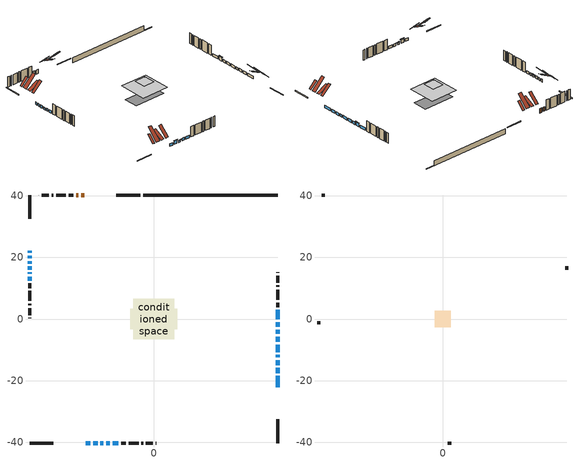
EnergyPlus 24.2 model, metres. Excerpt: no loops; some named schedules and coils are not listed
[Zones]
conditioned space
 floor adiabatic (AdiabaticFloorConstruction): -6.64,-6.64 -6.64,6.64 6.64,6.64 6.64,-6.64 z3.66
 floor foundation (Slab1 construction): -7.64,-3.31 -7.64,3.31 7.64,3.31 7.64,-3.31 z-1.13
 wall outside (RimJoist1 construction): -4.4,40.32 -12.12,40.32 / -40.32,-40.32 -32.61,-40.32 / -40.32,40.32 -40.32,32.61 / 40.32,-40.32 40.32,-32.61 z1.22:1.52
 wall outside (AdiabaticWallConstruction 1): -22.56,40.32 -23.64,40.32 / -24.57,40.32 -25.21,40.32 z1.22:3.25
 wall outside (AdiabaticWallConstruction): -22.17,-40.32 -20.63,-40.32 / 40.32,-22.17 40.32,-18.49 / 40.32,-17.56 40.32,-15.89 / 40.32,-14.96 40.32,-13.38 / -40.32,22.17 -40.32,21.51 / -40.32,20.58 -40.32,19.77 / 40.32,-12.45 40.32,-11.69 / 40.32,-10.76 40.32,-8.39 / 40.32,-7.46 40.32,-5.7 / -15.44,-40.32 -14.25,-40.32 / 40.32,-4.78 40.32,-3.42 / -40.32,18.85 -40.32,18.02 / -13.32,-40.32 -11.48,-40.32 / -40.32,15.15 -40.32,14.73 / -40.32,13.8 -40.32,12.48 / 40.32,-0.14 40.32,2.93 z1.22:2.44; -19.71,-40.32 -18.28,-40.32 / 40.32,-2.49 40.32,-1.07 z1.22:2.8; -17.36,-40.32 -16.36,-40.32 z1.22:1.98; -40.32,17.09 -40.32,16.08 z1.22:2.01
 wall outside (Wall1 construction): -26.14,40.32 -27.64,40.32 / -10.55,-40.32 -9.05,-40.32 / -40.32,11.55 -40.32,10.05 / 40.32,3.86 40.32,5.36 z1.22:6.1
 wall outside (Wall2 construction): -28.57,40.32 -31.77,40.32 / -8.12,-40.32 -4.92,-40.32 / -40.32,9.12 -40.32,5.92 / 40.32,6.29 40.32,9.49 z1.22:6.1
 wall outside (Wall3 construction): -32.7,40.32 -33.21,40.32 / -4,-40.32 -3.48,-40.32 / -40.32,4.99 -40.32,4.48 / 40.32,10.42 40.32,10.93 z1.22:6.1
 wall outside (Wall4 construction): -34.14,40.32 -36.41,40.32 / -2.55,-40.32 -0.28,-40.32 / -40.32,3.55 -40.32,1.27 / 40.32,11.86 40.32,14.14 z1.22:6.1
 wall outside (Wall5 construction): -37.34,40.32 -37.44,40.32 / 0.65,-40.32 0.75,-40.32 / -40.32,0.35 -40.32,0.25 / 40.32,15.07 40.32,15.16 z1.22:6.1
 wall foundation (FoundationWall1 construction): -3.48,40.32,-1.13 -3.48,40.32,1.22 35.94,40.32,1.22 35.94,40.32,-0.86 40.32,40.32,-0.86 40.32,40.32,-1.13
 window (WindowConstruction 13): -22.17,-40.32 -20.64,-40.32 z1.22:2.44
 window (WindowConstruction 5): 40.32,-22.17 40.32,-18.49 z1.22:2.44
 window (WindowConstruction 6): -19.71,-40.32 -18.28,-40.32 z1.22:2.8
 window (WindowConstruction 7): 40.32,-17.56 40.32,-15.89 z1.22:2.44
 window (WindowConstruction 8): 40.32,-14.96 40.32,-13.38 z1.22:2.44
 window (WindowConstruction 9): -40.32,22.17 -40.32,21.51 z1.22:2.44
 window (WindowConstruction 10): -40.32,20.58 -40.32,19.77 z1.22:2.44
 window (WindowConstruction 11): -17.35,-40.32 -16.36,-40.32 z1.22:1.98
 window (WindowConstruction 12): 40.32,-12.45 40.32,-11.69 z1.22:2.44
 window (WindowConstruction 15): 40.32,-10.76 40.32,-8.39 z1.22:2.44
 window (WindowConstruction 16): 40.32,-7.46 40.32,-5.7 z1.22:2.44
 window (WindowConstruction 17): -15.43,-40.32 -14.25,-40.32 z1.22:2.44
 window (WindowConstruction 18): 40.32,-4.78 40.32,-3.42 z1.22:2.44
 window (WindowConstruction 19): -40.32,18.85 -40.32,18.02 z1.22:2.44
 window (WindowConstruction): 40.32,-2.49 40.32,-1.07 z1.22:2.8
 window (WindowConstruction 1): -13.32,-40.32 -11.48,-40.32 z1.22:2.44
 window (WindowConstruction 2): -40.32,17.09 -40.32,16.08 z1.22:2.01
 window (WindowConstruction 14): -40.32,15.15 -40.32,14.73 z1.22:2.44
 window (WindowConstruction 3): -40.32,13.8 -40.32,12.48 z1.22:2.44
 window (WindowConstruction 4): 40.32,-0.14 40.32,2.93 z1.22:2.44
 door (Door): -22.56,40.32 -23.64,40.32 z1.22:3.25
 door (Door 1): -24.57,40.32 -25.21,40.32 z1.22:3.25
 ceiling adiabatic (AdiabaticFloorConstruction): 6.64,-6.64 6.64,6.64 -6.64,6.64 -6.64,-6.64 z3.66
 roof outside (Roof1 construction): -14.17,40.32,6.1 -14.17,37.17,9.25 -13.05,37.17,9.25 -13.05,40.32,6.1; -30.56,-40.32,6.1 -30.56,-37.17,9.25 -31.68,-37.17,9.25 -31.68,-40.32,6.1; -40.32,30.56,6.1 -37.17,30.56,9.25 -37.17,31.68,9.25 -40.32,31.68,6.1; 40.32,-30.56,6.1 37.17,-30.56,9.25 37.17,-31.68,9.25 40.32,-31.68,6.1
 roof outside (Roof2 construction): -16.89,40.32,6.1 -16.89,35.25,11.17 -15.09,35.25,11.17 -15.09,40.32,6.1; -27.84,-40.32,6.1 -27.84,-35.25,11.17 -29.63,-35.25,11.17 -29.63,-40.32,6.1; -40.32,27.84,6.1 -35.25,27.84,11.17 -35.25,29.63,11.17 -40.32,29.63,6.1; 40.32,-27.84,6.1 35.25,-27.84,11.17 35.25,-29.63,11.17 40.32,-29.63,6.1
attic - vented
 floor to conditioned space (Floor1 construction Reversed): -2.67,-2.67 -2.67,2.67 2.67,2.67 2.67,-2.67 z6.1
 floor to conditioned space (Floor2 construction Reversed): -2.48,-2.48 -2.48,2.48 2.48,2.48 2.48,-2.48 z6.1
 wall outside (Wall6 construction): -38.37,40.32 -39.4,40.32 / 1.67,-40.32 2.7,-40.32 / -40.32,-0.68 -40.32,-1.71 / 40.32,16.09 40.32,17.12 z1.22:6.1
 roof outside (Roof3 construction): -19.23,40.32,6.1 -19.23,35.27,8.62 -17.82,35.27,8.62 -17.82,40.32,6.1; -25.5,-40.32,6.1 -25.5,-35.27,8.62 -26.91,-35.27,8.62 -26.91,-40.32,6.1; -40.32,25.5,6.1 -35.27,25.5,8.62 -35.27,26.91,8.62 -40.32,26.91,6.1; 40.32,-25.5,6.1 35.27,-25.5,8.62 35.27,-26.91,8.62 40.32,-26.91,6.1
 roof outside (Roof4 construction): -21.63,40.32,6.1 -21.63,36.16,10.26 -20.16,36.16,10.26 -20.16,40.32,6.1; -23.1,-40.32,6.1 -23.1,-36.16,10.26 -24.57,-36.16,10.26 -24.57,-40.32,6.1; -40.32,23.1,6.1 -36.16,23.1,10.26 -36.16,24.57,10.26 -40.32,24.57,6.1; 40.32,-23.1,6.1 36.16,-23.1,10.26 36.16,-24.57,10.26 40.32,-24.57,6.1
shading: -17.98,-40.32 -20,-40.32 -20,-40.62 -17.98,-40.62 z3.09; -16.07,-40.32 -17.65,-40.32 -17.65,-40.62 -16.07,-40.62 z2.28; 40.32,-0.77 40.32,-2.79 40.62,-2.79 40.62,-0.77 z3.09; -40.32,15.78 -40.32,17.39 -40.62,17.39 -40.62,15.78 z2.31
[Building]
Building 1: Terrain=Suburbs
[Site:Location]
Ottawa Intl AP_ON: Latitude {deg}=45.32; Longitude {deg}=-75.67; Time Zone {hr}=-5; Elevation {m}=115; Keep Site Location Information=Yes
[Site:GroundTemperature:Shallow]
1.18808, -1.19398, -1.38475, -0.254337, 4.28362, 8.80044, 12.7163, 15.1969, 15.4076, 13.3901, 9.57408, 5.19582
[Site:WaterMainsTemperature]
Calculation Method=Schedule; Temperature Schedule=mains temperature schedule
[Material] Roughness=Rough; Thermal Absorptance=0.9
Name | Thickness {m} | Conductivity {W/m-K} | Density {kg/m3} | Specific Heat {J/kg-K} | Solar Absorptance | Visible Absorptance
asphalt or fiberglass shingles | 0.00635 | 0.162714 | 1121.4 | 1465.45 | 0.84 | 0.84
ceiling loosefill ins | 0.338667 | 0.0480833 | 16.02 | 1046.75 | 0.7 | 0.7
ceiling loosefill ins 1 | 0.169333 | 0.0480833 | 16.02 | 1046.75 | 0.7 | 0.7
ceiling stud and cavity | 0.1397 | 0.296031 | 65.682 | 1177.47 | 0.7 | 0.7
ceiling stud and cavity 1 | 0.1397 | 0.0924676 | 65.682 | 1177.47 | 0.7 | 0.7
concrete 4.0 in. | 0.1016 | 1.803125 | 2242.8 | 837.4 | 0.7 | 0.7
concrete 8.0 in. | 0.2032 | 1.803125 | 2242.8 | 837.4 | 0.7 | 0.7
door material | 0.04445 | 0.053851 | 512.64 | 1214.23 | 0.7 | 0.7
exterior vertical ins | 0.148703 | 0.029427 | 32.04 | 1214.23 | 0.7 | 0.7
floor covering | 0.0127 | 0.0433444 | 54.468 | 1339.84 | 0.6 | 0.6
floor rigid ins; wall rigid ins 1 | 0.512978 | 0.029427 | 32.04 | 1214.23 | 0.7 | 0.7
floor stud and cavity | 0.1397 | 1.75129 | 37.0049 | 1207.88 | 0.7 | 0.7
furniture material conditioned space 1 | 0.1524 | 0.115458 | 640.8 | 1214.23 | 0.6 | 0.6
gypsum board | 0.0127 | 0.160291 | 801 | 837.4 | 0.6 | 0.6
gypsum board 1 | 0.0127 | 0.160291 | 801 | 837.4 | 0.7 | 0.7
osb sheathing 0.5 in. | 0.0127 | 0.115458 | 512.64 | 1214.23 | 0.7 | 0.7
osb sheathing 0.75 in. | 0.01905 | 0.115458 | 512.64 | 1214.23 | 0.7 | 0.7
osb sheathing 2.0 in. | 0.0508 | 0.115458 | 512.64 | 1214.23 | 0.7 | 0.7
rim joist rigid ins; roof rigid ins | 0.103632 | 0.029427 | 32.04 | 1214.23 | 0.7 | 0.7
rim joist stud and cavity | 0.0508 | 0.0380818 | 125.044 | 1163.47 | 0.6 | 0.6
roof stud and cavity | 0.2032 | 0.135377 | 78.34581 | 1123.46 | 0.7 | 0.7
roof stud and cavity 1 | 0.2032 | 0.133497 | 78.34581 | 1123.46 | 0.7 | 0.7
wall rigid ins | 0.051816 | 0.029427 | 32.04 | 1214.23 | 0.7 | 0.7
wall stud and cavity | 0.1397 | 0.132011 | 139.0536 | 1170.24 | 0.7 | 0.7
wall stud and cavity 1 | 0.1397 | 0.126739 | 139.0536 | 1170.24 | 0.7 | 0.7
wall stud and cavity 2 | 0.1397 | 0.152575 | 139.0536 | 1170.24 | 0.7 | 0.7
wall stud and cavity 3 | 0.1397 | 0.131139 | 139.0536 | 1170.24 | 0.7 | 0.7
wall stud and cavity 4 | 0.1397 | 0.34952 | 139.0536 | 1170.24 | 0.7 | 0.7
wall stud and cavity 5 | 0.0889 | 6.1454 | 50.32683 | 1063.81 | 0.6 | 0.6
wall stud and cavity 6 | 0.0889 | 0.380278 | 52.3479 | 1209.89 | 0.7 | 0.7
wall stud and cavity 7 | 0.0889 | 0.391764 | 83.0341 | 1211.67 | 0.7 | 0.7
wood siding | 0.0254 | 0.102417 | 544.68 | 1172.36 | 0 | 0
wood siding 1 | 0.00254 | 0.102417 | 544.68 | 1172.36 | 0 | 0
wood siding 2; wood siding 3; wood siding 4 | 0.0254 | 0.102417 | 544.68 | 1172.36 | 0.7 | 0.7
[WindowMaterial:SimpleGlazingSystem]
Name | U-Factor {W/m2-K} | Solar Heat Gain Coefficient
WindowMaterial | 3.04227 | 0.63
WindowMaterial 1 | 3.17741 | 0.55
WindowMaterial 10 | 2.986628 | 0.6
WindowMaterial 11 | 3.09678 | 0.6
WindowMaterial 12 | 3.063281 | 0.62
WindowMaterial 13 | 3.08429 | 0.61
WindowMaterial 14 | 3.01161 | 0.53
WindowMaterial 2 | 3.17571 | 0.55
WindowMaterial 3 | 2.99401 | 0.66
WindowMaterial 4 | 2.938365 | 0.67
WindowMaterial 5 | 2.94291 | 0.67
WindowMaterial 6 | 3.14334 | 0.57
WindowMaterial 7 | 3.18649 | 0.54
WindowMaterial 8 | 3.26655 | 0.49
WindowMaterial 9 | 2.96789 | 0.62
[Construction]
AdiabaticFloorConstruction: floor stud and cavity, floor rigid ins, osb sheathing 0.75 in., floor covering
AdiabaticWallConstruction: wood siding 3, wall rigid ins 1, wall stud and cavity 6, gypsum board
AdiabaticWallConstruction 1: wood siding 4, wall rigid ins 1, wall stud and cavity 6, gypsum board
Door; Door 1: door material
Floor1 construction Reversed: gypsum board, ceiling stud and cavity, ceiling loosefill ins
Floor2 construction Reversed: gypsum board, ceiling stud and cavity 1, ceiling loosefill ins 1
FoundationWall1 construction: concrete 8.0 in., gypsum board 1
furniture construction conditioned space 1: furniture material conditioned space 1
PartitionWallConstruction: gypsum board, wall stud and cavity 7, gypsum board
RimJoist1 construction: wood siding 2, rim joist rigid ins, osb sheathing 2.0 in., rim joist stud and cavity
Roof1 construction: asphalt or fiberglass shingles, roof rigid ins, osb sheathing 0.75 in., roof stud and cavity, gypsum board
Roof2 construction: asphalt or fiberglass shingles, roof rigid ins, osb sheathing 0.75 in., roof stud and cavity 1, gypsum board
Roof3 construction; Roof4 construction: asphalt or fiberglass shingles
Slab1 construction: concrete 4.0 in.
Wall1 construction: wood siding, wall rigid ins, osb sheathing 0.5 in., wall stud and cavity, gypsum board
Wall2 construction: wood siding, wall rigid ins, osb sheathing 0.5 in., wall stud and cavity 1, gypsum board
Wall3 construction: wood siding, wall rigid ins, osb sheathing 0.5 in., wall stud and cavity 2, gypsum board
Wall4 construction: wood siding, wall rigid ins, osb sheathing 0.5 in., wall stud and cavity 3, gypsum board
Wall5 construction: wood siding, wall rigid ins, osb sheathing 0.5 in., wall stud and cavity 4, gypsum board
Wall6 construction: wood siding 1, wall stud and cavity 5
WindowConstruction; WindowConstruction 1; WindowConstruction 5; WindowConstruction 6: WindowMaterial
WindowConstruction 10: WindowMaterial 6
WindowConstruction 11: WindowMaterial 7
WindowConstruction 12: WindowMaterial 8
WindowConstruction 13: WindowMaterial 9
WindowConstruction 14: WindowMaterial 10
WindowConstruction 15; WindowConstruction 17: WindowMaterial 11
WindowConstruction 16: WindowMaterial 12
WindowConstruction 18: WindowMaterial 13
WindowConstruction 19: WindowMaterial 14
WindowConstruction 2: WindowMaterial 1
WindowConstruction 3; WindowConstruction 9: WindowMaterial 2
WindowConstruction 4: WindowMaterial 3
WindowConstruction 7: WindowMaterial 4
WindowConstruction 8: WindowMaterial 5
[Zone] Multiplier=1; Part of Total Floor Area=Yes
Name | Volume {m3}
attic - vented | 38.672
conditioned space | 694.2
[Space]
Name | Zone | Volume {m3}
attic - vented 1 | attic - vented | 38.672
conditioned space 1 | conditioned space | 694.2
[ZoneInfiltration:EffectiveLeakageArea]
infil attic - vented 1: Zone or Space=attic - vented 1; Schedule=Always On Discrete; Effective Air Leakage Area {cm2}=2234.95; Stack Coefficient=0.000628676; Wind Coefficient=1.69408e-05
[ZoneMixing]
whole house fan mix: Zone or Space=attic - vented; Schedule=Always On Continuous; Design Flow Rate Calculation Method=Flow/Zone; Design Flow Rate {m3/s}=0; Source Zone or Space=conditioned space
[SurfaceProperty:ExposedFoundationPerimeter]
Slab1: Exposed Perimeter Calculation Method=TotalExposedPerimeter; Total Exposed Perimeter {m}=43.8
[InternalMass] Zone or ZoneList=conditioned space; Space or SpaceList=conditioned space 1
Name | Construction | Surface Area {m2}
furniture mass conditioned space 1 | furniture construction conditioned space 1 | 111.08
partition wall mass | PartitionWallConstruction | 277.7
[Lights]
interior lighting: Zone or ZoneList or Space or SpaceList=conditioned space 1; Schedule=interior lighting schedule; Design Level Calculation Method=LightingLevel; Lighting Level {W}=343.2; Return Air Fraction=0; Fraction Radiant=0.6; Fraction Visible=0.2; Fraction Replaceable=1
[People]
occupants: Zone or ZoneList or Space or SpaceList=conditioned space 1; Number of People Schedule=occupants schedule; Number of People Calculation Method=People; Number of People=3; Fraction Radiant=0.314171; Sensible Heat Fraction=0.56303; Activity Level Schedule=occupants activity schedule; Carbon Dioxide Generation Rate {m3/s-W}=0; Enable ASHRAE 55 Comfort Warnings=No; Mean Radiant Temperature Calculation Type=EnclosureAveraged
[ElectricEquipment] Zone or ZoneList or Space or SpaceList=conditioned space 1; Design Level Calculation Method=EquipmentLevel
Name | Schedule | Design Level {W} | Fraction Latent | Fraction Radiant | Fraction Lost
clothes dryer | clothes dryer schedule | 140.772 | 0.015 | 0.081 | 0.85
clothes washer | clothes washer schedule | 32.1985 | 0.03 | 0.162 | 0.7
cooking range | cooking range schedule | 215.147 | 0.08 | 0.432 | 0.2
dishwasher | dishwasher schedule | 66.8632 | 0.3 | 0.18 | 0.4
fridge | fridge schedule | 72.9452 | 0 | 0.6 | 0
mech vent house fan | mech vent house fan schedule | 125 | 0 | 0 | 0.5
mech vent house fan cfis | mech vent house fan cfis schedule | 0 | 0 | 0 | 0
misc plug loads | misc plug loads schedule | 494.7 | 0.045 | 0.513 | 0.1
whole house fan | Always On Discrete | 0 | 0 | 0 | 1
[OtherEquipment] Zone or ZoneList or Space or SpaceList=conditioned space 1; Design Level Calculation Method=EquipmentLevel
Name | Fuel Type | Schedule | Design Level {W} | Fraction Latent | Fraction Radiant | Fraction Lost
clothes dryer 1 | Electricity | clothes dryer schedule | 0 | 0.015 | 0.081 | 0.85
cooking range 1 | Electricity | cooking range schedule | 0 | 0.08 | 0.432 | 0.2
general water use latent | None | general water use schedule | 62.594 | 1 | 0 | 0
general water use sensible | None | general water use schedule | -61.6891 | 0 | 0.6 | 0
mech vent house fan latent load | None | Always On Discrete | 0 | 1 | 0 | 0
mech vent house fan sensible load | None | Always On Discrete | 0 | 0 | 0 | 0
water heater energy adjustment1 | Electricity | Always On Discrete | 0.01 | 0 | 0 | 1
[ZoneInfiltration:DesignFlowRate] Zone or ZoneList or Space or SpaceList=conditioned space 1; Schedule=Always On Discrete; Design Flow Rate Calculation Method=Flow/Zone; Design Flow Rate {m3/s}=0
infil flow; natural vent flow; whole house fan flow
[ZoneControl:Thermostat]
conditioned space Thermostat: Zone or ZoneList=conditioned space; Control Type Schedule=conditioned space Thermostat Schedule; Control 1=conditioned space temperature setpoint; Temperature Difference Between Cutout And Setpoint {deltaC}=0
[ThermostatSetpoint:DualSetpoint]
conditioned space temperature setpoint: Heating Setpoint Temperature Schedule=heating setpoint; Cooling Setpoint Temperature Schedule=cooling setpoint
[AirLoopHVAC:UnitarySystem]
unit heater unitary system: Control Type=Load; Controlling Zone or Thermostat Location=conditioned space; Dehumidification Control Type=None; Availability Schedule=Always On Discrete; Supply Fan=unit heater supply fan; Fan Placement=BlowThrough; Supply Air Fan Operating Mode Schedule=unit heater auto fan schedule; Heating Coil=unit heater htg coil; DX Heating Coil Sizing Ratio=1; Use DOAS DX Cooling Coil=No; Minimum Supply Air Temperature {C}=2; Latent Load Control=SensibleOnlyLoadControl; Cooling Supply Air Flow Rate Method=None; Heating Supply Air Flow Rate Method=SupplyAirFlowRate; Heating Supply Air Flow Rate {m3/s}=0.00141584; No Load Supply Air Flow Rate Method=SupplyAirFlowRate; No Load Supply Air Flow Rate {m3/s}=0; No Load Supply Air Flow Rate Control Set To Low Speed=Yes; Maximum Supply Air Temperature {C}=48.8889; Maximum Outdoor Dry-Bulb Temperature for Supplemental Heater Operation {C}=21; Ancillary On-Cycle Electric Power {W}=0; Ancillary Off-Cycle Electric Power {W}=0
[Zone equipment]
conditioned space: electric baseboard, unit heater unitary system
[Foundation:Kiva]
Foundation Kiva 1: Initial Indoor Air Temperature {C}=21; Wall Height Above Grade {m}=1.22002; Wall Depth Below Slab {m}=0.2032; Custom Block Material Name 1=exterior vertical ins; Custom Block Depth 1 {m}=2.350008; Custom Block X Position 1 {m}=0.2159; Custom Block Z Position 1 {m}=0
[Foundation:Kiva:Settings]
Soil Conductivity {W/m-K}=0.849921; Soil Density {kg/m3}=1842.3; Soil Specific Heat {J/kg-K}=418.7; Ground Solar Absorptivity=0.9; Ground Thermal Absorptivity=0.9; Ground Surface Roughness {m}=0.03; Far-Field Width {m}=40; Deep-Ground Boundary Condition=ZeroFlux; Deep-Ground Depth {m}=40; Minimum Cell Dimension {m}=0.2; Maximum Cell Growth Coefficient=3; Simulation Timestep=Timestep
[Exterior:Lights]
exterior lighting: Schedule=exterior lighting schedule; Design Level {W}=75.6
[EnergyManagementSystem:Sensor] Output:Variable or Output:Meter Index Key=conditioned space
Name | Output:Variable or Output:Meter
conditioned_space_clg_unmet_s | Zone Cooling Setpoint Not Met Time
conditioned_space_htg_unmet_s | Zone Heating Setpoint Not Met Time
fridge_tin_s; tin_s; tin_s_1 | Zone Mean Air Temperature
tout_s | Zone Outdoor Air Drybulb Temperature
win_s | Zone Air Humidity Ratio
[Schedule:Constant]
Name | Hourly Value
Always On Continuous; mech vent house fan schedule; mech vent house fan cfis schedule; Always On Discrete | 1
occupants activity schedule | 117.228
fridge schedule; unit heater auto fan schedule | 0
[Schedule:Week:Daily]
interior lighting schedule Week Rule - Jan1-Jan27: interior lighting schedule day, interior lighting schedule day, interior lighting schedule day, interior lighting schedule day, interior lighting schedule day, interior lighting schedule day, interior lighting schedule day, interior lighting schedule default day, interior lighting schedule default day, interior lighting schedule default day, interior lighting schedule default day, interior lighting schedule default day
interior lighting schedule Week Rule - Jan28-Feb3: interior lighting schedule day, interior lighting schedule day, interior lighting schedule day, interior lighting schedule day, interior lighting schedule day 1, interior lighting schedule day 1, interior lighting schedule day 1, interior lighting schedule default day, interior lighting schedule default day, interior lighting schedule default day, interior lighting schedule default day, interior lighting schedule default day
interior lighting schedule Week Rule - Feb4-Feb24: interior lighting schedule day 1, interior lighting schedule day 1, interior lighting schedule day 1, interior lighting schedule day 1, interior lighting schedule day 1, interior lighting schedule day 1, interior lighting schedule day 1, interior lighting schedule default day, interior lighting schedule default day, interior lighting schedule default day, interior lighting schedule default day, interior lighting schedule default day
interior lighting schedule Week Rule - Feb25-Mar3: interior lighting schedule day 1, interior lighting schedule day 1, interior lighting schedule day 1, interior lighting schedule day 1, interior lighting schedule day 2, interior lighting schedule day 2, interior lighting schedule day 2, interior lighting schedule default day, interior lighting schedule default day, interior lighting schedule default day, interior lighting schedule default day, interior lighting schedule default day
interior lighting schedule Week Rule - Mar4-Mar31: interior lighting schedule day 2, interior lighting schedule day 2, interior lighting schedule day 2, interior lighting schedule day 2, interior lighting schedule day 2, interior lighting schedule day 2, interior lighting schedule day 2, interior lighting schedule default day, interior lighting schedule default day, interior lighting schedule default day, interior lighting schedule default day, interior lighting schedule default day
interior lighting schedule Week Rule - Apr1-Apr28: interior lighting schedule day 3, interior lighting schedule day 3, interior lighting schedule day 3, interior lighting schedule day 3, interior lighting schedule day 3, interior lighting schedule day 3, interior lighting schedule day 3, interior lighting schedule default day, interior lighting schedule default day, interior lighting schedule default day, interior lighting schedule default day, interior lighting schedule default day
interior lighting schedule Week Rule - Apr29-May5: interior lighting schedule day 3, interior lighting schedule day 3, interior lighting schedule day 4, interior lighting schedule day 4, interior lighting schedule day 4, interior lighting schedule day 4, interior lighting schedule day 4, interior lighting schedule default day, interior lighting schedule default day, interior lighting schedule default day, interior lighting schedule default day, interior lighting schedule default day
interior lighting schedule Week Rule - May6-May26: interior lighting schedule day 4, interior lighting schedule day 4, interior lighting schedule day 4, interior lighting schedule day 4, interior lighting schedule day 4, interior lighting schedule day 4, interior lighting schedule day 4, interior lighting schedule default day, interior lighting schedule default day, interior lighting schedule default day, interior lighting schedule default day, interior lighting schedule default day
interior lighting schedule Week Rule - May27-Jun2: interior lighting schedule day 4, interior lighting schedule day 4, interior lighting schedule day 4, interior lighting schedule day 4, interior lighting schedule day 4, interior lighting schedule day 5, interior lighting schedule day 5, interior lighting schedule default day, interior lighting schedule default day, interior lighting schedule default day, interior lighting schedule default day, interior lighting schedule default day
interior lighting schedule Week Rule - Jun3-Jun30: interior lighting schedule day 5, interior lighting schedule day 5, interior lighting schedule day 5, interior lighting schedule day 5, interior lighting schedule day 5, interior lighting schedule day 5, interior lighting schedule day 5, interior lighting schedule default day, interior lighting schedule default day, interior lighting schedule default day, interior lighting schedule default day, interior lighting schedule default day
interior lighting schedule Week Rule - Jul1-Jul28: interior lighting schedule day 6, interior lighting schedule day 6, interior lighting schedule day 6, interior lighting schedule day 6, interior lighting schedule day 6, interior lighting schedule day 6, interior lighting schedule day 6, interior lighting schedule default day, interior lighting schedule default day, interior lighting schedule default day, interior lighting schedule default day, interior lighting schedule default day
interior lighting schedule Week Rule - Jul29-Aug4: interior lighting schedule day 6, interior lighting schedule day 6, interior lighting schedule day 6, interior lighting schedule day 7, interior lighting schedule day 7, interior lighting schedule day 7, interior lighting schedule day 7, interior lighting schedule default day, interior lighting schedule default day, interior lighting schedule default day, interior lighting schedule default day, interior lighting schedule default day
interior lighting schedule Week Rule - Aug5-Aug25: interior lighting schedule day 7, interior lighting schedule day 7, interior lighting schedule day 7, interior lighting schedule day 7, interior lighting schedule day 7, interior lighting schedule day 7, interior lighting schedule day 7, interior lighting schedule default day, interior lighting schedule default day, interior lighting schedule default day, interior lighting schedule default day, interior lighting schedule default day
interior lighting schedule Week Rule - Aug26-Sep1: interior lighting schedule day 7, interior lighting schedule day 7, interior lighting schedule day 7, interior lighting schedule day 7, interior lighting schedule day 7, interior lighting schedule day 7, interior lighting schedule day 8, interior lighting schedule default day, interior lighting schedule default day, interior lighting schedule default day, interior lighting schedule default day, interior lighting schedule default day
interior lighting schedule Week Rule - Sep2-Sep29: interior lighting schedule day 8, interior lighting schedule day 8, interior lighting schedule day 8, interior lighting schedule day 8, interior lighting schedule day 8, interior lighting schedule day 8, interior lighting schedule day 8, interior lighting schedule default day, interior lighting schedule default day, interior lighting schedule default day, interior lighting schedule default day, interior lighting schedule default day
interior lighting schedule Week Rule - Sep30-Oct6: interior lighting schedule day 8, interior lighting schedule day 9, interior lighting schedule day 9, interior lighting schedule day 9, interior lighting schedule day 9, interior lighting schedule day 9, interior lighting schedule day 9, interior lighting schedule default day, interior lighting schedule default day, interior lighting schedule default day, interior lighting schedule default day, interior lighting schedule default day
interior lighting schedule Week Rule - Oct7-Oct27: interior lighting schedule day 9, interior lighting schedule day 9, interior lighting schedule day 9, interior lighting schedule day 9, interior lighting schedule day 9, interior lighting schedule day 9, interior lighting schedule day 9, interior lighting schedule default day, interior lighting schedule default day, interior lighting schedule default day, interior lighting schedule default day, interior lighting schedule default day
interior lighting schedule Week Rule - Oct28-Nov3: interior lighting schedule day 9, interior lighting schedule day 9, interior lighting schedule day 9, interior lighting schedule day 9, interior lighting schedule day 10, interior lighting schedule day 10, interior lighting schedule day 10, interior lighting schedule default day, interior lighting schedule default day, interior lighting schedule default day, interior lighting schedule default day, interior lighting schedule default day
interior lighting schedule Week Rule - Nov4-Nov24: interior lighting schedule day 10, interior lighting schedule day 10, interior lighting schedule day 10, interior lighting schedule day 10, interior lighting schedule day 10, interior lighting schedule day 10, interior lighting schedule day 10, interior lighting schedule default day, interior lighting schedule default day, interior lighting schedule default day, interior lighting schedule default day, interior lighting schedule default day
interior lighting schedule Week Rule - Nov25-Dec1: interior lighting schedule day 10, interior lighting schedule day 10, interior lighting schedule day 10, interior lighting schedule day 10, interior lighting schedule day 10, interior lighting schedule day 10, interior lighting schedule day 11, interior lighting schedule default day, interior lighting schedule default day, interior lighting schedule default day, interior lighting schedule default day, interior lighting schedule default day
interior lighting schedule Week Rule - Dec2-Dec31: interior lighting schedule day 11, interior lighting schedule day 11, interior lighting schedule day 11, interior lighting schedule day 11, interior lighting schedule day 11, interior lighting schedule day 11, interior lighting schedule day 11, interior lighting schedule default day, interior lighting schedule default day, interior lighting schedule default day, interior lighting schedule default day, interior lighting schedule default day
occupants schedule Week Rule - Jan1-Dec31: occupants schedule day, occupants schedule day, occupants schedule day, occupants schedule day, occupants schedule day, occupants schedule day, occupants schedule day, occupants schedule default day, occupants schedule default day, occupants schedule default day, occupants schedule default day, occupants schedule default day
clothes dryer schedule Week Rule - Jan1-Dec31: clothes dryer schedule day, clothes dryer schedule day, clothes dryer schedule day, clothes dryer schedule day, clothes dryer schedule day, clothes dryer schedule day, clothes dryer schedule day, clothes dryer schedule default day, clothes dryer schedule default day, clothes dryer schedule default day, clothes dryer schedule default day, clothes dryer schedule default day
clothes washer schedule Week Rule - Jan1-Dec31: clothes washer schedule day, clothes washer schedule day, clothes washer schedule day, clothes washer schedule day, clothes washer schedule day, clothes washer schedule day, clothes washer schedule day, clothes washer schedule default day, clothes washer schedule default day, clothes washer schedule default day, clothes washer schedule default day, clothes washer schedule default day
cooking range schedule Week Rule - Jan1-Dec31: cooking range schedule day, cooking range schedule day, cooking range schedule day, cooking range schedule day, cooking range schedule day, cooking range schedule day, cooking range schedule day, cooking range schedule default day, cooking range schedule default day, cooking range schedule default day, cooking range schedule default day, cooking range schedule default day
dishwasher schedule Week Rule - Jan1-Dec31: dishwasher schedule day, dishwasher schedule day, dishwasher schedule day, dishwasher schedule day, dishwasher schedule day, dishwasher schedule day, dishwasher schedule day, dishwasher schedule default day, dishwasher schedule default day, dishwasher schedule default day, dishwasher schedule default day, dishwasher schedule default day
misc plug loads schedule Week Rule - Jan1-Dec31: misc plug loads schedule day, misc plug loads schedule day, misc plug loads schedule day, misc plug loads schedule day, misc plug loads schedule day, misc plug loads schedule day, misc plug loads schedule day, misc plug loads schedule default day, misc plug loads schedule default day, misc plug loads schedule default day, misc plug loads schedule default day, misc plug loads schedule default day
general water use schedule Week Rule - Jan1-Dec31: general water use schedule day, general water use schedule day, general water use schedule day, general water use schedule day, general water use schedule day, general water use schedule day, general water use schedule day, general water use schedule default day, general water use schedule default day, general water use schedule default day, general water use schedule default day, general water use schedule default day
exterior lighting schedule Week Rule - Jan1-Jan27: exterior lighting schedule day, exterior lighting schedule day, exterior lighting schedule day, exterior lighting schedule day, exterior lighting schedule day, exterior lighting schedule day, exterior lighting schedule day, exterior lighting schedule default day, exterior lighting schedule default day, exterior lighting schedule default day, exterior lighting schedule default day, exterior lighting schedule default day
exterior lighting schedule Week Rule - Jan28-Feb3: exterior lighting schedule day, exterior lighting schedule day, exterior lighting schedule day, exterior lighting schedule day, exterior lighting schedule day 1, exterior lighting schedule day 1, exterior lighting schedule day 1, exterior lighting schedule default day, exterior lighting schedule default day, exterior lighting schedule default day, exterior lighting schedule default day, exterior lighting schedule default day
exterior lighting schedule Week Rule - Feb4-Feb24: exterior lighting schedule day 1, exterior lighting schedule day 1, exterior lighting schedule day 1, exterior lighting schedule day 1, exterior lighting schedule day 1, exterior lighting schedule day 1, exterior lighting schedule day 1, exterior lighting schedule default day, exterior lighting schedule default day, exterior lighting schedule default day, exterior lighting schedule default day, exterior lighting schedule default day
exterior lighting schedule Week Rule - Feb25-Mar3: exterior lighting schedule day 1, exterior lighting schedule day 1, exterior lighting schedule day 1, exterior lighting schedule day 1, exterior lighting schedule day 2, exterior lighting schedule day 2, exterior lighting schedule day 2, exterior lighting schedule default day, exterior lighting schedule default day, exterior lighting schedule default day, exterior lighting schedule default day, exterior lighting schedule default day
exterior lighting schedule Week Rule - Mar4-Mar31: exterior lighting schedule day 2, exterior lighting schedule day 2, exterior lighting schedule day 2, exterior lighting schedule day 2, exterior lighting schedule day 2, exterior lighting schedule day 2, exterior lighting schedule day 2, exterior lighting schedule default day, exterior lighting schedule default day, exterior lighting schedule default day, exterior lighting schedule default day, exterior lighting schedule default day
[Schedule:Year]
interior lighting schedule: interior lighting schedule Week Rule - Jan1-Jan27, 1, 1, 1, 27, interior lighting schedule Week Rule - Jan28-Feb3, 1, 28, 2, 3, interior lighting schedule Week Rule - Feb4-Feb24, 2, 4, 2, 24, interior lighting schedule Week Rule - Feb25-Mar3, 2, 25, 3, 3, interior lighting schedule Week Rule - Mar4-Mar31, 3, 4, 3, 31, interior lighting schedule Week Rule - Apr1-Apr28, 4, 1, 4, 28, interior lighting schedule Week Rule - Apr29-May5, 4, 29, 5, 5, interior lighting schedule Week Rule - May6-May26, 5, 6, 5, 26, interior lighting schedule Week Rule - May27-Jun2, 5, 27, 6, 2, interior lighting schedule Week Rule - Jun3-Jun30, 6, 3, 6, 30, interior lighting schedule Week Rule - Jul1-Jul28, 7, 1, 7, 28, interior lighting schedule Week Rule - Jul29-Aug4, 7, 29, 8, 4, interior lighting schedule Week Rule - Aug5-Aug25, 8, 5, 8, 25, interior lighting schedule Week Rule - Aug26-Sep1, 8, 26, 9, 1, interior lighting schedule Week Rule - Sep2-Sep29, 9, 2, 9, 29, interior lighting schedule Week Rule - Sep30-Oct6, 9, 30, 10, 6, interior lighting schedule Week Rule - Oct7-Oct27, 10, 7, 10, 27, interior lighting schedule Week Rule - Oct28-Nov3, 10, 28, 11, 3, interior lighting schedule Week Rule - Nov4-Nov24, 11, 4, 11, 24, interior lighting schedule Week Rule - Nov25-Dec1, 11, 25, 12, 1, interior lighting schedule Week Rule - Dec2-Dec31, 12, 2, 12, 31
occupants schedule: occupants schedule Week Rule - Jan1-Dec31, 1, 1, 12, 31
clothes dryer schedule: clothes dryer schedule Week Rule - Jan1-Dec31, 1, 1, 12, 31
clothes washer schedule: clothes washer schedule Week Rule - Jan1-Dec31, 1, 1, 12, 31
cooking range schedule: cooking range schedule Week Rule - Jan1-Dec31, 1, 1, 12, 31
dishwasher schedule: dishwasher schedule Week Rule - Jan1-Dec31, 1, 1, 12, 31
misc plug loads schedule: misc plug loads schedule Week Rule - Jan1-Dec31, 1, 1, 12, 31
general water use schedule: general water use schedule Week Rule - Jan1-Dec31, 1, 1, 12, 31
exterior lighting schedule: exterior lighting schedule Week Rule - Jan1-Jan27, 1, 1, 1, 27, exterior lighting schedule Week Rule - Jan28-Feb3, 1, 28, 2, 3, exterior lighting schedule Week Rule - Feb4-Feb24, 2, 4, 2, 24, exterior lighting schedule Week Rule - Feb25-Mar3, 2, 25, 3, 3, exterior lighting schedule Week Rule - Mar4-Mar31, 3, 4, 3, 31, exterior lighting schedule Week Rule - Apr1-Apr28, 4, 1, 4, 28, exterior lighting schedule Week Rule - Apr29-May5, 4, 29, 5, 5, exterior lighting schedule Week Rule - May6-May26, 5, 6, 5, 26, exterior lighting schedule Week Rule - May27-Jun2, 5, 27, 6, 2, exterior lighting schedule Week Rule - Jun3-Jun30, 6, 3, 6, 30, exterior lighting schedule Week Rule - Jul1-Jul28, 7, 1, 7, 28, exterior lighting schedule Week Rule - Jul29-Aug4, 7, 29, 8, 4, exterior lighting schedule Week Rule - Aug5-Aug25, 8, 5, 8, 25, exterior lighting schedule Week Rule - Aug26-Sep1, 8, 26, 9, 1, exterior lighting schedule Week Rule - Sep2-Sep29, 9, 2, 9, 29, exterior lighting schedule Week Rule - Sep30-Oct6, 9, 30, 10, 6, exterior lighting schedule Week Rule - Oct7-Oct27, 10, 7, 10, 27, exterior lighting schedule Week Rule - Oct28-Nov3, 10, 28, 11, 3, exterior lighting schedule Week Rule - Nov4-Nov24, 11, 4, 11, 24, exterior lighting schedule Week Rule - Nov25-Dec1, 11, 25, 12, 1, exterior lighting schedule Week Rule - Dec2-Dec31, 12, 2, 12, 31
[Schedule:Compact]
conditioned space Thermostat Schedule: Through: 12/31, For: AllDays, Until: 24:00, 4
mains temperature schedule: Through: 01/01, For: AllDays, Until: 24:00, 5.98056, Through: 01/02, For: AllDays, Until: 24:00, 5.90111, Through: 01/03, For: AllDays, Until: 24:00, 5.82222, Through: 01/04, For: AllDays, Until: 24:00, 5.74556, Through: 01/05, For: AllDays, Until: 24:00, 5.66944, Through: 01/06, For: AllDays, Until: 24:00, 5.595, Through: 01/07, For: AllDays, Until: 24:00, 5.52222, Through: 01/08, For: AllDays, Until: 24:00, 5.45, Through: 01/09, For: AllDays, Until: 24:00, 5.38, Through: 01/10, For: AllDays, Until: 24:00, 5.31111, Through: 01/11, For: AllDays, Until: 24:00, 5.24333, Through: 01/12, For: AllDays, Until: 24:00, 5.17778, Through: 01/13, For: AllDays, Until: 24:00, 5.11333, Through: 01/14, For: AllDays, Until: 24:00, 5.05, Through: 01/15, For: AllDays, Until: 24:00, 4.98833, Through: 01/16, For: AllDays, Until: 24:00, 4.92889, Through: 01/17, For: AllDays, Until: 24:00, 4.87, Through: 01/18, For: AllDays, Until: 24:00, 4.81333, Through: 01/19, For: AllDays, Until: 24:00, 4.75833, Through: 01/20, For: AllDays, Until: 24:00, 4.70444, Through: 01/21, For: AllDays, Until: 24:00, 4.65278, Through: 01/22, For: AllDays, Until: 24:00, 4.60222, Through: 01/23, For: AllDays, Until: 24:00, 4.55333, Through: 01/24, For: AllDays, Until: 24:00, 4.50667, Through: 01/25, For: AllDays, Until: 24:00, 4.46111, Through: 01/26, For: AllDays, Until: 24:00, 4.41722, Through: 01/27, For: AllDays, Until: 24:00, 4.37556, Through: 01/28, For: AllDays, Until: 24:00, 4.335, Through: 01/29, For: AllDays, Until: 24:00, 4.29667, Through: 01/30, For: AllDays, Until: 24:00, 4.26, Through: 01/31, For: AllDays, Until: 24:00, 4.225, Through: 02/01, For: AllDays, Until: 24:00, 4.19167, Through: 02/02, For: AllDays, Until: 24:00, 4.16, Through: 02/03, For: AllDays, Until: 24:00, 4.13056, Through: 02/04, For: AllDays, Until: 24:00, 4.10278, Through: 02/05, For: AllDays, Until: 24:00, 4.07667, Through: 02/06, For: AllDays, Until: 24:00, 4.05222, Through: 02/07, For: AllDays, Until: 24:00, 4.03, Through: 02/08, For: AllDays, Until: 24:00, 4.00889, Through: 02/09, For: AllDays, Until: 24:00, 3.99056, Through: 02/10, For: AllDays, Until: 24:00, 3.97333, Through: 02/11, For: AllDays, Until: 24:00, 3.95833, Through: 02/12, For: AllDays, Until: 24:00, 3.945, Through: 02/13, For: AllDays, Until: 24:00, 3.93333, Through: 02/14, For: AllDays, Until: 24:00, 3.92389, Through: 02/15, For: AllDays, Until: 24:00, 3.91611, Through: 02/16, For: AllDays, Until: 24:00, 3.91, Through: 02/17, For: AllDays, Until: 24:00, 3.90611, Through: 02/18, For: AllDays, Until: 24:00, 3.90389, Through: 02/19, For: AllDays, Until: 24:00, 3.90389, Through: 02/20, For: AllDays, Until: 24:00, 3.905, Through: 02/21, For: AllDays, Until: 24:00, 3.90889, Through: 02/22, For: AllDays, Until: 24:00, 3.91389, Through: 02/23, For: AllDays, Until: 24:00, 3.92111, Through: 02/24, For: AllDays, Until: 24:00, 3.93, Through: 02/25, For: AllDays, Until: 24:00, 3.94056, Through: 02/26, For: AllDays, Until: 24:00, 3.95333, Through: 02/27, For: AllDays, Until: 24:00, 3.96778, Through: 02/28, For: AllDays, Until: 24:00, 3.98444, Through: 03/01, For: AllDays, Until: 24:00, 4.00278, Through: 03/02, For: AllDays, Until: 24:00, 4.02278, Through: 03/03, For: AllDays, Until: 24:00, 4.04444, Through: 03/04, For: AllDays, Until: 24:00, 4.06833, Through: 03/05, For: AllDays, Until: 24:00, 4.09389, Through: 03/06, For: AllDays, Until: 24:00, 4.12111, Through: 03/07, For: AllDays, Until: 24:00, 4.15, Through: 03/08, For: AllDays, Until: 24:00, 4.18111, Through: 03/09, For: AllDays, Until: 24:00, 4.21333, Through: 03/10, For: AllDays, Until: 24:00, 4.24778, Through: 03/11, For: AllDays, Until: 24:00, 4.28389, Through: 03/12, For: AllDays, Until: 24:00, 4.32222, Through: 03/13, For: AllDays, Until: 24:00, 4.36167, Through: 03/14, For: AllDays, Until: 24:00, 4.40333, Through: 03/15, For: AllDays, Until: 24:00, 4.44611, Through: 03/16, For: AllDays, Until: 24:00, 4.49111, Through: 03/17, For: AllDays, Until: 24:00, 4.53722, Through: 03/18, For: AllDays, Until: 24:00, 4.58556, Through: 03/19, For: AllDays, Until: 24:00, 4.63556, Through: 03/20, For: AllDays, Until: 24:00, 4.68667, Through: 03/21, For: AllDays, Until: 24:00, 4.74, Through: 03/22, For: AllDays, Until: 24:00, 4.79444, Through: 03/23, For: AllDays, Until: 24:00, 4.85111, Through: 03/24, For: AllDays, Until: 24:00, 4.90889, Through: 03/25, For: AllDays, Until: 24:00, 4.96833, Through: 03/26, For: AllDays, Until: 24:00, 5.02944, Through: 03/27, For: AllDays, Until: 24:00, 5.09167, Through: 03/28, For: AllDays, Until: 24:00, 5.15556, Through: 03/29, For: AllDays, Until: 24:00, 5.22111, Through: 03/30, For: AllDays, Until: 24:00, 5.28833, Through: 03/31, For: AllDays, Until: 24:00, 5.35667, Through: 04/01, For: AllDays, Until: 24:00, 5.42667, Through: 04/02, For: AllDays, Until: 24:00, 5.49778, Through: 04/03, For: AllDays, Until: 24:00, 5.57056, Through: 04/04, For: AllDays, Until: 24:00, 5.64444, Through: 04/05, For: AllDays, Until: 24:00, 5.71944, Through: 04/06, For: AllDays, Until: 24:00, 5.79611, Through: 04/07, For: AllDays, Until: 24:00, 5.87444, Through: 04/08, For: AllDays, Until: 24:00, 5.95389, Through: 04/09, For: AllDays, Until: 24:00, 6.03389, Through: 04/10, For: AllDays, Until: 24:00, 6.11611, Through: 04/11, For: AllDays, Until: 24:00, 6.19889, Through: 04/12, For: AllDays, Until: 24:00, 6.28278, Through: 04/13, For: AllDays, Until: 24:00, 6.36833, Through: 04/14, For: AllDays, Until: 24:00, 6.45444, Through: 04/15, For: AllDays, Until: 24:00, 6.54222, Through: 04/16, For: AllDays, Until: 24:00, 6.63056, Through: 04/17, For: AllDays, Until: 24:00, 6.72056, Through: 04/18, For: AllDays, Until: 24:00, 6.81111, Through: 04/19, For: AllDays, Until: 24:00, 6.90278, Through: 04/20, For: AllDays, Until: 24:00, 6.99556, Through: 04/21, For: AllDays, Until: 24:00, 7.08889, Through: 04/22, For: AllDays, Until: 24:00, 7.18333, Through: 04/23, For: AllDays, Until: 24:00, 7.27889, Through: 04/24, For: AllDays, Until: 24:00, 7.375, Through: 04/25, For: AllDays, Until: 24:00, 7.47222, Through: 04/26, For: AllDays, Until: 24:00, 7.57, Through: 04/27, For: AllDays, Until: 24:00, 7.66889, Through: 04/28, For: AllDays, Until: 24:00, 7.76833, Through: 04/29, For: AllDays, Until: 24:00, 7.86833, Through: 04/30, For: AllDays, Until: 24:00, 7.96889, Through: 05/01, For: AllDays, Until: 24:00, 8.07056, Through: 05/02, For: AllDays, Until: 24:00, 8.17278, Through: 05/03, For: AllDays, Until: 24:00, 8.275, Through: 05/04, For: AllDays, Until: 24:00, 8.37833, Through: 05/05, For: AllDays, Until: 24:00, 8.48222, Through: 05/06, For: AllDays, Until: 24:00, 8.58667, Through: 05/07, For: AllDays, Until: 24:00, 8.69111, Through: 05/08, For: AllDays, Until: 24:00, 8.79667, Through: 05/09, For: AllDays, Until: 24:00, 8.90222, Through: 05/10, For: AllDays, Until: 24:00, 9.00833, Through: 05/11, For: AllDays, Until: 24:00, 9.11444, Through: 05/12, For: AllDays, Until: 24:00, 9.22111, Through: 05/13, For: AllDays, Until: 24:00, 9.32778, Through: 05/14, For: AllDays, Until: 24:00, 9.435, Through: 05/15, For: AllDays, Until: 24:00, 9.54278, Through: 05/16, For: AllDays, Until: 24:00, 9.65, Through: 05/17, For: AllDays, Until: 24:00, 9.75778, Through: 05/18, For: AllDays, Until: 24:00, 9.86611, Through: 05/19, For: AllDays, Until: 24:00, 9.97389, Through: 05/20, For: AllDays, Until: 24:00, 10.0822, Through: 05/21, For: AllDays, Until: 24:00, 10.19, Through: 05/22, For: AllDays, Until: 24:00, 10.2983, Through: 05/23, For: AllDays, Until: 24:00, 10.4061, Through: 05/24, For: AllDays, Until: 24:00, 10.5139, Through: 05/25, For: AllDays, Until: 24:00, 10.6222, Through: 05/26, For: AllDays, Until: 24:00, 10.73, Through: 05/27, For: AllDays, Until: 24:00, 10.8372, Through: 05/28, For: AllDays, Until: 24:00, 10.945, Through: 05/29, For: AllDays, Until: 24:00, 11.0517, Through: 05/30, For: AllDays, Until: 24:00, 11.1589, Through: 05/31, For: AllDays, Until: 24:00, 11.2656, Through: 06/01, For: AllDays, Until: 24:00, 11.3717, Through: 06/02, For: AllDays, Until: 24:00, 11.4778, Through: 06/03, For: AllDays, Until: 24:00, 11.5833, Through: 06/04, For: AllDays, Until: 24:00, 11.6883, Through: 06/05, For: AllDays, Until: 24:00, 11.7933, Through: 06/06, For: AllDays, Until: 24:00, 11.8972, Through: 06/07, For: AllDays, Until: 24:00, 12.0011, Through: 06/08, For: AllDays, Until: 24:00, 12.1044, Through: 06/09, For: AllDays, Until: 24:00, 12.2067, Through: 06/10, For: AllDays, Until: 24:00, 12.3089, Through: 06/11, For: AllDays, Until: 24:00, 12.4106, Through: 06/12, For: AllDays, Until: 24:00, 12.5111, Through: 06/13, For: AllDays, Until: 24:00, 12.6111, Through: 06/14, For: AllDays, Until: 24:00, 12.7106, Through: 06/15, For: AllDays, Until: 24:00, 12.8089, Through: 06/16, For: AllDays, Until: 24:00, 12.9067, Through: 06/17, For: AllDays, Until: 24:00, 13.0039, Through: 06/18, For: AllDays, Until: 24:00, 13.1, Through: 06/19, For: AllDays, Until: 24:00, 13.195, Through: 06/20, For: AllDays, Until: 24:00, 13.2894, Through: 06/21, For: AllDays, Until: 24:00, 13.3833, Through: 06/22, For: AllDays, Until: 24:00, 13.4756, Through: 06/23, For: AllDays, Until: 24:00, 13.5672, Through: 06/24, For: AllDays, Until: 24:00, 13.6578, Through: 06/25, For: AllDays, Until: 24:00, 13.7472, Through: 06/26, For: AllDays, Until: 24:00, 13.8356, Through: 06/27, For: AllDays, Until: 24:00, 13.9233, Through: 06/28, For: AllDays, Until: 24:00, 14.0094, Through: 06/29, For: AllDays, Until: 24:00, 14.0944, Through: 06/30, For: AllDays, Until: 24:00, 14.1789, Through: 07/01, For: AllDays, Until: 24:00, 14.2617, Through: 07/02, For: AllDays, Until: 24:00, 14.3433, Through: 07/03, For: AllDays, Until: 24:00, 14.4233, Through: 07/04, For: AllDays, Until: 24:00, 14.5028, Through: 07/05, For: AllDays, Until: 24:00, 14.5806, Through: 07/06, For: AllDays, Until: 24:00, 14.6567, Through: 07/07, For: AllDays, Until: 24:00, 14.7322, Through: 07/08, For: AllDays, Until: 24:00, 14.8061, Through: 07/09, For: AllDays, Until: 24:00, 14.8783, Through: 07/10, For: AllDays, Until: 24:00, 14.9494, Through: 07/11, For: AllDays, Until: 24:00, 15.0194, Through: 07/12, For: AllDays, Until: 24:00, 15.0878, Through: 07/13, For: AllDays, Until: 24:00, 15.1544, Through: 07/14, For: AllDays, Until: 24:00, 15.22, Through: 07/15, For: AllDays, Until: 24:00, 15.2833, Through: 07/16, For: AllDays, Until: 24:00, 15.3461, Through: 07/17, For: AllDays, Until: 24:00, 15.4067, Through: 07/18, For: AllDays, Until: 24:00, 15.4661, Through: 07/19, For: AllDays, Until: 24:00, 15.5239, Through: 07/20, For: AllDays, Until: 24:00, 15.58, Through: 07/21, For: AllDays, Until: 24:00, 15.6344, Through: 07/22, For: AllDays, Until: 24:00, 15.6872, Through: 07/23, For: AllDays, Until: 24:00, 15.7383, Through: 07/24, For: AllDays, Until: 24:00, 15.7883, Through: 07/25, For: AllDays, Until: 24:00, 15.8361, Through: 07/26, For: AllDays, Until: 24:00, 15.8822, Through: 07/27, For: AllDays, Until: 24:00, 15.9272, Through: 07/28, For: AllDays, Until: 24:00, 15.97, Through: 07/29, For: AllDays, Until: 24:00, 16.0111, Through: 07/30, For: AllDays, Until: 24:00, 16.0506, Through: 07/31, For: AllDays, Until: 24:00, 16.0883, Through: 08/01, For: AllDays, Until: 24:00, 16.1244, Through: 08/02, For: AllDays, Until: 24:00, 16.1583, Through: 08/03, For: AllDays, Until: 24:00, 16.1911, Through: 08/04, For: AllDays, Until: 24:00, 16.2217, Through: 08/05, For: AllDays, Until: 24:00, 16.2506, Through: 08/06, For: AllDays, Until: 24:00, 16.2778, Through: 08/07, For: AllDays, Until: 24:00, 16.3028, Through: 08/08, For: AllDays, Until: 24:00, 16.3267, Through: 08/09, For: AllDays, Until: 24:00, 16.3483, Through: 08/10, For: AllDays, Until: 24:00, 16.3678, Through: 08/11, For: AllDays, Until: 24:00, 16.3861, Through: 08/12, For: AllDays, Until: 24:00, 16.4022, Through: 08/13, For: AllDays, Until: 24:00, 16.4167, Through: 08/14, For: AllDays, Until: 24:00, 16.4289, Through: 08/15, For: AllDays, Until: 24:00, 16.4394, Through: 08/16, For: AllDays, Until: 24:00, 16.4483, Through: 08/17, For: AllDays, Until: 24:00, 16.455, Through: 08/18, For: AllDays, Until: 24:00, 16.4606, Through: 08/19, For: AllDays, Until: 24:00, 16.4633, Through: 08/20, For: AllDays, Until: 24:00, 16.465, Through: 08/21, For: AllDays, Until: 24:00, 16.4644, Through: 08/22, For: AllDays, Until: 24:00, 16.4622, Through: 08/23, For: AllDays, Until: 24:00, 16.4578, Through: 08/24, For: AllDays, Until: 24:00, 16.4517, Through: 08/25, For: AllDays, Until: 24:00, 16.4439, Through: 08/26, For: AllDays, Until: 24:00, 16.4339, Through: 08/27, For: AllDays, Until: 24:00, 16.4222, Through: 08/28, For: AllDays, Until: 24:00, 16.4089, Through: 08/29, For: AllDays, Until: 24:00, 16.3933, Through: 08/30, For: AllDays, Until: 24:00, 16.3761, Through: 08/31, For: AllDays, Until: 24:00, 16.3572, Through: 09/01, For: AllDays, Until: 24:00, 16.3361, Through: 09/02, For: AllDays, Until: 24:00, 16.3139, Through: 09/03, For: AllDays, Until: 24:00, 16.2894, Through: 09/04, For: AllDays, Until: 24:00, 16.2628, Through: 09/05, For: AllDays, Until: 24:00, 16.235, Through: 09/06, For: AllDays, Until: 24:00, 16.205, Through: 09/07, For: AllDays, Until: 24:00, 16.1733, Through: 09/08, For: AllDays, Until: 24:00, 16.14, Through: 09/09, For: AllDays, Until: 24:00, 16.1044, Through: 09/10, For: AllDays, Until: 24:00, 16.0678, Through: 09/11, For: AllDays, Until: 24:00, 16.0289, Through: 09/12, For: AllDays, Until: 24:00, 15.9889, Through: 09/13, For: AllDays, Until: 24:00, 15.9467, Through: 09/14, For: AllDays, Until: 24:00, 15.9028, Through: 09/15, For: AllDays, Until: 24:00, 15.8572, Through: 09/16, For: AllDays, Until: 24:00, 15.81, Through: 09/17, For: AllDays, Until: 24:00, 15.7611, Through: 09/18, For: AllDays, Until: 24:00, 15.7106, Through: 09/19, For: AllDays, Until: 24:00, 15.6583, Through: 09/20, For: AllDays, Until: 24:00, 15.6044, Through: 09/21, For: AllDays, Until: 24:00, 15.5489, Through: 09/22, For: AllDays, Until: 24:00, 15.4922, Through: 09/23, For: AllDays, Until: 24:00, 15.4333, Through: 09/24, For: AllDays, Until: 24:00, 15.3733, Through: 09/25, For: AllDays, Until: 24:00, 15.3117, Through: 09/26, For: AllDays, Until: 24:00, 15.2483, Through: 09/27, For: AllDays, Until: 24:00, 15.1839, Through: 09/28, For: AllDays, Until: 24:00, 15.1178, Through: 09/29, For: AllDays, Until: 24:00, 15.05, Through: 09/30, For: AllDays, Until: 24:00, 14.9811, Through: 10/01, For: AllDays, Until: 24:00, 14.9106, Through: 10/02, For: AllDays, Until: 24:00, 14.8389, Through: 10/03, For: AllDays, Until: 24:00, 14.7656, Through: 10/04, For: AllDays, Until: 24:00, 14.6906, Through: 10/05, For: AllDays, Until: 24:00, 14.615, Through: 10/06, For: AllDays, Until: 24:00, 14.5378, Through: 10/07, For: AllDays, Until: 24:00, 14.4589, Through: 10/08, For: AllDays, Until: 24:00, 14.3794, Through: 10/09, For: AllDays, Until: 24:00, 14.2983, Through: 10/10, For: AllDays, Until: 24:00, 14.2161, Through: 10/11, For: AllDays, Until: 24:00, 14.1322, Through: 10/12, For: AllDays, Until: 24:00, 14.0478, Through: 10/13, For: AllDays, Until: 24:00, 13.9622, Through: 10/14, For: AllDays, Until: 24:00, 13.875, Through: 10/15, For: AllDays, Until: 24:00, 13.7872, Through: 10/16, For: AllDays, Until: 24:00, 13.6983, Through: 10/17, For: AllDays, Until: 24:00, 13.6078, Through: 10/18, For: AllDays, Until: 24:00, 13.5167, Through: 10/19, For: AllDays, Until: 24:00, 13.425, Through: 10/20, For: AllDays, Until: 24:00, 13.3317, Through: 10/21, For: AllDays, Until: 24:00, 13.2378, Through: 10/22, For: AllDays, Until: 24:00, 13.1428, Through: 10/23, For: AllDays, Until: 24:00, 13.0472, Through: 10/24, For: AllDays, Until: 24:00, 12.9506, Through: 10/25, For: AllDays, Until: 24:00, 12.8528, Through: 10/26, For: AllDays, Until: 24:00, 12.755, Through: 10/27, For: AllDays, Until: 24:00, 12.6556, Through: 10/28, For: AllDays, Until: 24:00, 12.5561, Through: 10/29, For: AllDays, Until: 24:00, 12.4556, Through: 10/30, For: AllDays, Until: 24:00, 12.3544, Through: 10/31, For: AllDays, Until: 24:00, 12.2528, Through: 11/01, For: AllDays, Until: 24:00, 12.1506, Through: 11/02, For: AllDays, Until: 24:00, 12.0472, Through: 11/03, For: AllDays, Until: 24:00, 11.9439, Through: 11/04, For: AllDays, Until: 24:00, 11.84, Through: 11/05, For: AllDays, Until: 24:00, 11.7356, Through: 11/06, For: AllDays, Until: 24:00, 11.6306, Through: 11/07, For: AllDays, Until: 24:00, 11.525, Through: 11/08, For: AllDays, Until: 24:00, 11.4194, Through: 11/09, For: AllDays, Until: 24:00, 11.3133, Through: 11/10, For: AllDays, Until: 24:00, 11.2067, Through: 11/11, For: AllDays, Until: 24:00, 11.1, Through: 11/12, For: AllDays, Until: 24:00, 10.9928, Through: 11/13, For: AllDays, Until: 24:00, 10.8856, Through: 11/14, For: AllDays, Until: 24:00, 10.7778, Through: 11/15, For: AllDays, Until: 24:00, 10.6706, Through: 11/16, For: AllDays, Until: 24:00, 10.5628, Through: 11/17, For: AllDays, Until: 24:00, 10.4544, Through: 11/18, For: AllDays, Until: 24:00, 10.3467, Through: 11/19, For: AllDays, Until: 24:00, 10.2383, Through: 11/20, For: AllDays, Until: 24:00, 10.1306, Through: 11/21, For: AllDays, Until: 24:00, 10.0222, Through: 11/22, For: AllDays, Until: 24:00, 9.91444, Through: 11/23, For: AllDays, Until: 24:00, 9.80667, Through: 11/24, For: AllDays, Until: 24:00, 9.69833, Through: 11/25, For: AllDays, Until: 24:00, 9.59111, Through: 11/26, For: AllDays, Until: 24:00, 9.48333, Through: 11/27, For: AllDays, Until: 24:00, 9.37611, Through: 11/28, For: AllDays, Until: 24:00, 9.26889, Through: 11/29, For: AllDays, Until: 24:00, 9.16222, Through: 11/30, For: AllDays, Until: 24:00, 9.05556, Through: 12/01, For: AllDays, Until: 24:00, 8.94944, Through: 12/02, For: AllDays, Until: 24:00, 8.84389, Through: 12/03, For: AllDays, Until: 24:00, 8.73833, Through: 12/04, For: AllDays, Until: 24:00, 8.63333, Through: 12/05, For: AllDays, Until: 24:00, 8.52889, Through: 12/06, For: AllDays, Until: 24:00, 8.425, Through: 12/07, For: AllDays, Until: 24:00, 8.32167, Through: 12/08, For: AllDays, Until: 24:00, 8.21833, Through: 12/09, For: AllDays, Until: 24:00, 8.11611, Through: 12/10, For: AllDays, Until: 24:00, 8.01444, Through: 12/11, For: AllDays, Until: 24:00, 7.91333, Through: 12/12, For: AllDays, Until: 24:00, 7.81278, Through: 12/13, For: AllDays, Until: 24:00, 7.71333, Through: 12/14, For: AllDays, Until: 24:00, 7.61389, Through: 12/15, For: AllDays, Until: 24:00, 7.51611, Through: 12/16, For: AllDays, Until: 24:00, 7.41833, Through: 12/17, For: AllDays, Until: 24:00, 7.32167, Through: 12/18, For: AllDays, Until: 24:00, 7.22611, Through: 12/19, For: AllDays, Until: 24:00, 7.13111, Through: 12/20, For: AllDays, Until: 24:00, 7.03722, Through: 12/21, For: AllDays, Until: 24:00, 6.94389, Through: 12/22, For: AllDays, Until: 24:00, 6.85222, Through: 12/23, For: AllDays, Until: 24:00, 6.76111, Through: 12/24, For: AllDays, Until: 24:00, 6.67056, Through: 12/25, For: AllDays, Until: 24:00, 6.58167, Through: 12/26, For: AllDays, Until: 24:00, 6.49389, Through: 12/27, For: AllDays, Until: 24:00, 6.40667, Through: 12/28, For: AllDays, Until: 24:00, 6.32111, Through: 12/29, For: AllDays, Until: 24:00, 6.23611, Through: 12/30, For: AllDays, Until: 24:00, 6.15278, Through: 12/31, For: AllDays, Until: 24:00, 6.07056
